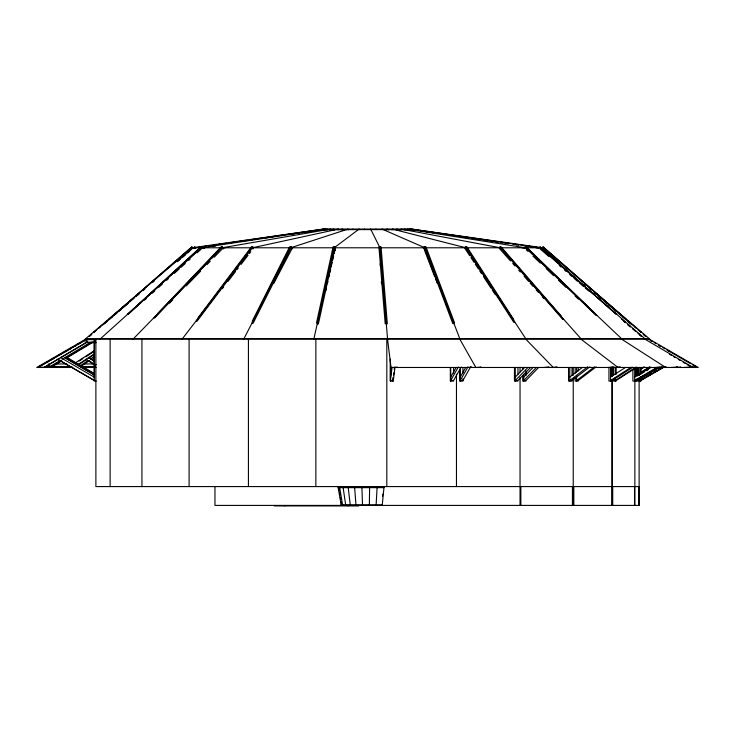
<?xml version="1.0" encoding="UTF-8"?>
<svg xmlns="http://www.w3.org/2000/svg" width="735" height="735" viewBox="0 0 735 735"><rect width="100%" height="100%" fill="white"/><g stroke="black" fill="none" stroke-linecap="round" stroke-linejoin="round"><path stroke-width="1.1" d="M348.179 505.937L348.179 505.404M382.218 504.871L382.218 505.404L384.083 486.579M572.427 505.404L572.427 486.579M611.805 505.404L611.805 486.579M612.393 379.885L612.393 505.404M634.525 505.404L634.525 486.579M639.119 379.885L639.119 505.404L214.96 505.404L214.96 486.579M369.604 486.579L369.365 505.404L369.365 504.871M377.174 486.579L376.081 505.404L376.081 504.871M382.522 496.254L382.733 494.104M390.432 377.073L391.626 367.353M392.077 367.151L390.432 380.491L393.335 380.491L394.98 367.151M393.602 374.914L393.868 372.755M394.263 369.521L394.53 367.353M316.509 322.922L333.102 246.85L335.197 246.85L335.491 250.24M317.281 324.043L334.122 246.85M318.356 324.043L335.197 246.85M313.827 339.157L325.495 286.788M325.908 290.472L326.404 288.23M327.406 283.747L327.902 281.505M328.903 277.021L329.399 274.789M329.896 272.547L330.649 269.185M331.145 266.943L332.146 262.459M332.643 260.227L333.644 255.743M334.14 253.501L335.509 248.136M500.048 248.292L500.213 247.787L401.044 229.063L401.044 229.605M542.494 248.292L542.724 247.787L411.784 229.063L323.216 229.063L192.276 247.787L85.168 339.157L649.832 339.157L542.724 247.787L540.684 247.787M252.197 321.25L289.627 246.85L291.547 246.85L291.979 248.963M252.068 323.29L290.527 246.85M253.088 323.29L291.547 246.85M243.726 339.157L270.333 287.385M273.65 283.609L292.282 248.136M450.711 377.073L456.205 367.353M458.318 367.05L450.711 380.491L453.605 380.491L461.222 367.05M460.266 377.073L465.76 367.353M467.873 367.05L460.266 380.491L462.912 380.491L470.519 367.05M198.073 317.695L251.462 246.85L253.079 246.85L196.943 321.324M196.052 321.324L252.179 246.85M182.059 339.157L220.371 289.406M227.335 280.357L228.732 278.547M230.119 276.737L232.214 274.026M241.962 261.357L244.048 258.646M222.31 288.754L223.697 286.944M227.868 281.533L235.512 271.592M236.909 269.791L238.296 267.981M241.08 264.37L248.035 255.339M249.422 253.538L250.81 251.728M252.895 249.018L253.456 248.292M157.419 313.79L221.207 246.85L222.402 246.85L223.22 248.963M153.964 317.924L221.685 246.85M154.672 317.924L222.402 246.85M515.29 377.073L524.716 367.353M527.905 367.491L515.29 380.491L517.936 380.491L530.551 367.491M523.77 377.073L533.206 367.353M536.385 367.491L523.77 380.491L525.984 380.491L538.608 367.491M133.035 339.157L189.419 281.239M192.598 277.977L194.187 276.342M198.156 272.262L208.483 261.66M211.662 258.398L215.631 254.319M169.528 303.105L172.716 299.825M186.286 285.897L200.637 271.142M207.022 264.591L210.21 261.311M214.197 257.213L222.88 248.292M127.385 314.479L200.921 246.85L201.62 246.85L128.083 314.479M127.605 314.479L201.133 246.85M99.988 339.157L187.829 260.08M190.383 257.774L201.473 247.787L325.541 229.063L325.541 229.605M144.584 300.137L146.283 298.612M152.209 293.265L154.754 290.977M158.99 287.164L162.38 284.114M166.615 280.301L168.315 278.776M174.25 273.429L179.331 268.854M181.021 267.329L185.266 263.516M188.656 260.466L190.347 258.94M197.127 252.831L201.362 249.018M192.892 248.366L195.014 246.85L193.296 248.366M89.247 336.327L91.903 334.067M93.566 332.569L97.075 329.556M98.738 328.058L102.193 325.045M103.92 323.547L107.365 320.534M109.092 319.036L191.982 246.85M89.468 336.327L91.186 334.82M93.777 332.569L95.504 331.062M98.959 328.058L100.677 326.551M104.131 323.547L105.858 322.04M109.313 319.036L191.918 246.85M93.841 332.459L95.587 330.961M102.79 324.87L127.89 303.408M129.636 301.92L132.263 299.687M135.754 296.71L137.5 295.213M103.782 324.126L107.301 321.158M109.01 319.67L112.501 316.693M114.237 315.205L116.893 312.972M118.601 311.484L121.257 309.26M123.829 307.028L128.23 303.307M132.585 299.586L134.33 298.098M137.812 295.13L139.558 293.642M143.049 290.665L144.795 289.177M152.641 282.488L154.378 281M177.043 261.66L191.872 249.018M177.429 261.66L180.047 259.427M182.666 257.204L185.275 254.971M187.894 252.739L189.639 251.251M394.015 367.472L397.323 367.169L396.937 367.472M569.8 377.073L582.515 367.353M587.642 366.857L569.8 380.491L572.014 380.491L589.856 366.857M594.468 366.857L576.626 380.491L578.261 380.491L596.103 366.857M335.077 247.125L359.084 229.063L359.084 229.605M78.222 364.385L94.282 353.884M78.222 365.001L86.73 359.443M88.613 358.211L94.282 354.509M80.363 365.617L87.915 360.683M90.754 358.827L94.53 356.356M81.061 366.232L89.56 360.683M75.292 362.915L94.236 350.751M79.077 361.087L82.862 358.652M85.71 356.833L94.227 351.358M610.528 377.073L625.66 367.353M631.218 367.215L610.528 380.491L612.154 380.491L632.844 367.215M635.922 367.215L615.232 380.491L616.169 380.491L636.859 367.215M640.883 368.832L643.777 367.059M640.516 369.42L644.375 367.059M640.837 372.277L649.483 366.995M640.47 372.865L650.08 366.995M48.538 363.972L49.998 366.508L48.381 367.472L60.362 360.407M62.153 359.231L90.846 342.161L85.159 342.161M49.897 367.472L61.703 360.407M65.635 358.055L92.178 342.161M61.657 360.995L50.844 367.472L44.614 367.169L45.561 367.169M66.573 358.055L93.124 342.161M43.916 367.472L86.877 342.161M44.1 367.472L58.736 358.845M60.693 357.688L87.052 342.161M634.682 377.073L651.21 367.353M637.567 375.934L639.514 374.786M641.453 373.646L644.375 371.928M646.313 370.789L648.261 369.641M657.026 367.362L634.682 380.491L635.619 380.491L657.963 367.362M659.295 367.362L636.96 380.491L659.47 367.362M665.699 367.472L620.698 338.578L86.656 338.578L36.75 367.472L72.701 367.472M37.816 367.472L86.656 339.193M48.565 367.472L38.551 367.169L86.877 339.193L86.877 342.611L96.092 342.611M46.617 362.603L48.593 361.464M51.551 359.746L53.517 358.606M60.426 354.61L62.392 353.471M65.351 351.753L67.326 350.613M69.301 349.474L71.267 348.335M74.235 346.617L76.201 345.478M79.159 343.76L81.135 342.62M83.11 341.481L85.076 340.342M640.709 379.921L642.684 378.782M649.593 374.786L651.568 373.637M654.527 371.928L656.493 370.789M658.468 369.641L660.443 368.501M662.024 367.932L639.726 380.491M663.337 367.362L640.635 380.491L663.512 367.362M291.767 247.438L348.087 229.063L348.087 229.605M346.718 229.761L347.186 229.605M348.638 229.761L349.107 229.605M340.434 229.623L342.629 229.063L342.629 229.605M341.224 229.761L341.821 229.605M342.988 229.761L343.594 229.605M253.529 247.548L338.412 229.063L338.412 229.605M336.998 229.761L337.696 229.605M338.605 229.761L339.313 229.605M330.575 229.706L333.956 229.063L333.956 229.605M332.551 229.761L333.368 229.605M333.947 229.761L334.765 229.605M329.353 229.761L330.245 229.605M223.302 248.099L225.562 247.713M330.548 229.761L331.439 229.605M467.148 367.472L471.833 367.169L470.069 367.472M476.73 367.472L481.159 367.169L479.395 367.472M322.784 229.761L327.571 229.063L327.571 229.605M326.267 229.761L328.168 229.605M202.134 248.136L204.385 247.796M202.52 248.136L205.065 247.787M212.948 246.602L215.199 246.262M324.31 229.761L326.018 229.605M198.413 247.3L200.673 246.969M202.933 246.638L206.324 246.151M208.584 245.821L210.844 245.49M213.104 245.159L216.503 244.672M218.764 244.342L226.674 243.193M228.934 242.862L236.854 241.714M239.114 241.383L247.024 240.235M249.284 239.904L257.204 238.756M259.464 238.425L323.905 229.063L324.245 229.605M312.504 231.231L314.764 230.909M193.636 248.136L196.126 247.805M199.304 247.337L201.565 247.006M203.871 246.675L206.36 246.344M209.457 245.885L211.864 245.554M219.6 244.433L222.117 244.075M229.752 242.982L232.352 242.605M240.051 241.53L242.725 241.144M245.536 240.722L247.787 240.4M250.47 240.005L252.959 239.683M255.679 239.27L258.086 238.948M260.695 238.544L263.185 238.223M265.831 237.818L268.238 237.497M270.93 237.083L273.42 236.753M275.974 236.367L278.381 236.045M281.156 235.623L283.866 235.237M291.391 234.153L294.165 233.785M297.069 233.344L299.347 233.013M301.616 232.692L304.318 232.333M307.303 231.883L309.573 231.553M311.851 231.231L314.461 230.882M317.529 230.413L319.872 230.092M322.206 229.761L323.428 229.605M543.496 367.472L549.183 367.169L546.169 367.472M552.003 367.472L557.249 367.169L554.236 367.472M607.854 367.472L614.157 367.169L610.087 367.472M614.699 367.472L620.413 367.169L618.769 367.169M655.831 367.472L662.318 367.169L657.476 367.472M660.554 367.472L666.342 367.169L661.5 367.472M671.377 367.472L677.799 367.169L676.466 367.169M675.015 367.472L680.702 367.169L680.105 367.169M684.156 367.472L695.953 367.169M686.435 367.472L696.449 367.169L694.483 366.03M323.216 229.063L323.281 229.605M411.719 229.605L411.784 229.063M323.216 229.605L411.784 229.605M543.082 246.85L625.687 319.036M220.84 247.787L192.276 247.787L192.506 248.292M251.287 247.787L221.979 247.787L330.722 229.063L330.722 229.605M252.408 247.787L289.553 247.787M291.823 247.787L333.047 247.787M335.335 247.787L424.894 247.787L382.007 229.063L382.007 229.605M426.034 247.787L465.907 247.787L392.371 229.063L392.371 229.605M467.047 247.787L500.213 247.787L501.729 249.496M501.362 247.787L525.479 247.787L532.14 254.089M526.6 247.787L539.977 247.787L645.413 339.157M621.038 338.578L644.007 338.578M645.036 338.578L648.343 338.578L698.25 367.472L390.946 367.472M96.092 339.644L86.656 339.644L86.656 338.578M386.821 339.644L387.474 339.644L387.474 338.578L391.029 367.472M91.269 342.161L94.668 342.161M60.775 357.642L94.181 377.073M94.199 357.642L92.564 357.642L94.457 358.855M86.849 359.36L85.912 359.36L94.374 364.799M56.659 363.972L66.848 363.972M83.818 363.972L93.97 363.972M96.092 364.514L95.137 364.514L95.137 367.472L96.092 367.472M45.735 366.508L49.998 366.508M52.461 366.508L71.598 366.508M81.769 366.508L94.108 366.508M689.439 367.169L690.385 367.169M691.901 367.169L689.779 366.03M82.559 367.472L94.962 367.472M96.248 381.088L94.181 381.088L94.181 339.644M453.605 381.088L450.325 381.088L450.325 367.472M517.936 381.088L514.445 381.088L514.445 367.472M525.984 381.088L522.704 381.088L522.704 375.41M572.014 381.088L568.541 381.088L568.541 367.472M578.261 381.088L575.183 381.088L575.183 377.68M612.154 381.088L608.947 381.088L608.947 367.472M616.169 381.088L613.514 381.088L613.514 378.819M637.135 381.088L632.89 381.088L632.89 369.742M640.819 381.088L638.752 381.088L638.752 378.819M338.164 487.645L383.973 487.645M341.196 504.871L382.273 504.871M72.508 367.353L68.658 367.169L72.535 367.408M411.572 229.605L412.794 229.761M415.128 230.092L417.471 230.413M420.539 230.882L423.149 231.231M425.427 231.553L427.696 231.883M430.682 232.333L433.384 232.692M435.653 233.013L437.931 233.344M440.835 233.785L443.609 234.153M451.134 235.237L453.844 235.623M456.619 236.045L459.026 236.367M461.58 236.753L464.07 237.083M466.762 237.497L469.169 237.818M471.815 238.223L474.305 238.544M476.914 238.948L479.321 239.27M482.041 239.683L484.53 240.005M487.213 240.4L489.464 240.722M492.275 241.144L494.949 241.53M502.648 242.605L505.248 242.982M512.883 244.075L515.4 244.433M523.136 245.554L525.543 245.885M528.64 246.344L531.129 246.675M533.435 247.006L535.696 247.337M539.977 247.787L411.095 229.063L411.095 229.605M410.755 229.605L412.216 229.761M420.236 230.909L422.496 231.231M454.772 235.999L457.023 236.33M465.264 237.478L467.589 237.8M475.426 238.948L477.851 239.279M485.238 240.428L488.012 240.749M490.098 241.08L492.533 241.411M495.399 241.898L498.183 242.228M500.443 242.559L502.703 242.89M505.561 243.377L508.354 243.708M516.053 244.856L518.515 245.187M526.214 246.326L528.686 246.666M530.725 246.988L533.206 247.318M536.036 247.805L538.847 248.136M418.481 230.432L409.459 229.063L409.459 229.605M420.742 230.772L422.992 231.112M426.383 231.617L428.634 231.957M430.894 232.297L433.145 232.637M441.046 233.831L443.297 234.171M408.982 229.605L410.69 229.761M525.479 247.787L407.429 229.063L407.429 229.605M406.832 229.605L408.733 229.761M521.878 247.759L524.625 248.136M407.64 229.642L404.278 229.063L404.278 229.605M404.755 229.605L405.646 229.761M403.561 229.605L404.452 229.761M401.632 229.605L402.449 229.761M400.235 229.605L401.053 229.761M399.941 229.798L396.588 229.063L396.588 229.605M397.304 229.605L398.002 229.761M395.687 229.605L396.395 229.761M393.179 229.605L393.776 229.761M391.406 229.605L392.012 229.761M389.081 229.77L386.913 229.063L386.913 229.605M387.814 229.605L388.282 229.761M385.893 229.605L386.362 229.761M650.282 340.314L652.248 341.463M654.15 342.565L656.153 343.723M659.001 345.367L661.041 346.552M662.869 347.609L664.945 348.813M666.746 349.851L669.833 351.633M670.623 352.093L690.349 363.513M692.241 364.606L697.184 367.472M650.098 340.342L652.074 341.481M658.973 345.478L660.949 346.617M667.849 350.613L669.824 351.753M643.943 338.578L693.068 367.472M669.594 354.279L671.569 355.437M673.379 356.512L675.346 357.66M678.286 359.397L680.334 360.591M683.192 362.281L685.204 363.457M687.115 364.588L692.021 367.472M94.484 373.646L67.262 357.642L66.325 357.642L94.521 374.216M94.153 374.786L64.809 357.642L93.979 374.786M94.218 360.674L88.549 357.642L94.227 361.28M88.733 360.573L93.437 363.586M580.209 338.578L618.016 367.472M543.284 249.018L558.104 261.66M584.261 283.976L585.997 285.456M589.488 288.432L591.234 289.921M593.843 292.153L596.462 294.386M597.5 295.213L599.245 296.71M599.953 297.363L601.689 298.842M602.737 299.687L632.21 324.87M639.413 330.961L641.159 332.459M542.43 248.292L557.994 261.66M594.606 292.897L596.351 294.386M598.961 296.618L601.579 298.842M604.198 301.074L606.807 303.307M608.516 304.795L611.171 307.028M613.743 309.26L616.399 311.484M618.107 312.972L620.763 315.205M622.499 316.693L625.99 319.67M627.699 321.158L631.218 324.126M632.394 328.517L635.849 331.513M639.404 334.655L641.14 336.152M540.253 249.018L548.907 256.524M559.289 265.519L561.025 267.016M564.48 270.021L566.216 271.518M569.68 274.522L572.271 276.773M574.007 278.271L577.462 281.266M579.198 282.773L583.526 286.521M585.253 288.019L588.717 291.014M623.335 321.02L625.062 322.518M627.662 324.769L630.253 327.02M543.018 246.85L625.908 319.036M627.635 320.534L631.08 323.547M632.807 325.045L636.262 328.058M637.925 329.556L641.434 332.569M643.097 334.067L645.753 336.327M629.142 322.04L630.869 323.547M634.323 326.551L636.041 328.058M639.496 331.062L641.223 332.569M643.814 334.82L645.532 336.327M616.601 314.323L539.986 246.85L616.196 314.323M627.672 324.181L630.244 326.45M632.807 328.729L636.299 331.761M637.943 333.277L641.434 336.308M621.341 318.871L625.623 322.665M535.475 257.241L622.049 339.157M526.278 249.808L527.932 251.37M532.903 256.065L540.354 263.121M546.142 268.597L553.593 275.643M558.563 280.347L566.005 287.394M575.11 296.012L578.427 299.145M595.46 313.854L526.141 246.85L525.203 246.85L596.177 315.453M525.801 246.85L596.774 315.453M525.222 338.578L553.253 367.472M504.008 252.059L507.802 256.331M509.318 258.04L510.834 259.749M522.962 273.411L525.24 275.965M527.509 278.528L537.368 289.636M538.884 291.336L581.339 339.157M499.24 248.292L510.457 260.934M512.727 263.488L514.996 266.042M518.772 270.296L520.279 271.996M524.064 276.25L528.594 281.358M530.1 283.058L533.123 286.457M536.146 289.866L538.415 292.42M542.191 296.674L543.707 298.373M561.246 316.078L501.077 246.85L499.681 246.85L562.854 319.541M500.48 246.85L563.662 319.541M492.854 288.717L526.058 339.157M464.814 248.292L469.683 255.679M470.933 257.581L474.066 262.34M475.315 264.242L478.448 269.001M479.707 270.903L481.581 273.76M483.465 276.617L490.98 288.037M492.229 289.939L495.362 294.698M513.71 319.468L466.909 246.85L465.145 246.85L513.793 322.334M466.109 246.85L514.748 322.334M459.485 338.578L475.83 367.472M379.967 247.787L370.651 229.063L370.651 229.605M195.023 247.787L195.244 248.292M439.98 287.1L459.972 339.157M423.764 248.292L424.04 249.018M424.453 250.084L434.688 276.746M435.506 278.877L437.141 283.14M454.432 322.582L425.969 246.85L423.957 246.85L452.815 323.648M425.005 246.85L453.872 323.648M337.971 486.579L341.288 505.404L341.288 504.871M338.807 488.72L339.184 490.87M339.552 493.029L339.928 495.179M340.296 497.329L340.673 499.488M341.049 501.637L341.417 503.787M339.524 486.579L342.666 505.404L342.666 504.871M342.979 486.579L345.735 505.404L345.735 504.871M348.105 486.579L350.283 505.404L350.283 504.871M335.307 248.292L335.5 250.543M383.201 286.622L387.584 339.157M380.17 263.773L380.353 266.042M381.318 281.533L381.511 283.82M387.327 323.859L381.042 246.85L378.92 246.85L385.204 323.859M379.986 246.85L386.279 323.859M354.555 486.579L356.006 505.404L356.006 504.871M361.886 486.579L362.52 505.404L362.52 504.871M640.819 367.509L640.819 374.299M640.635 367.509L640.635 374.299M640.635 377.073L640.635 381.088M639.055 505.404L639.055 486.579L95.881 486.579L95.881 338.578M638.908 367.472L638.908 375.41M638.908 486.579L638.908 505.404M638.752 367.472L638.752 375.41M637.135 367.509L637.135 375.429M636.96 367.509L636.96 375.429M636.96 378.819L636.96 381.088M635.619 367.509L635.619 376.559M634.865 379.885L634.865 505.404M634.682 367.509L634.682 381.088M616.169 367.509L616.169 374.299M615.232 367.509L615.232 374.299M615.232 377.689L615.232 381.088M613.514 367.472L613.514 375.41M612.733 486.579L612.733 505.404M612.393 367.261L612.393 376.439M612.154 367.509L612.154 376.559M611.906 367.261L611.906 376.439M611.906 379.885L611.906 486.579M610.528 367.509L610.528 381.088M578.261 367.509L578.261 370.899M576.626 367.509L576.626 372.029M576.626 375.429L576.626 381.088M575.183 367.472L575.183 373.141M573.824 486.579L573.824 505.404M573.226 367.261L573.226 375.291M573.226 378.736L573.226 505.404M572.014 367.509L572.014 375.429M569.8 367.509L569.8 381.088M525.984 370.899L525.984 375.429M523.77 374.299L523.77 381.088M522.704 367.472L522.704 369.742M520.849 486.579L520.849 505.404M520.04 367.261L520.04 371.855M520.04 377.588L520.04 505.404M517.936 367.509L517.936 374.299M515.29 367.509L515.29 381.088M462.912 367.509L462.912 373.159M462.912 378.819L462.912 381.088L459.641 381.088L459.641 369.742M460.266 367.509L460.266 381.088M456.463 374.143L456.463 486.579M453.605 367.509L453.605 373.159M450.711 367.509L450.711 381.088M393.335 377.689L393.335 381.088L390.303 381.088L390.303 359.038M392.959 377.68L392.959 381.088M390.432 359.58L390.432 381.088M386.821 338.578L386.821 486.579M375.916 229.063L375.916 229.605M364.349 229.063L364.349 229.605M358.68 505.404L358.68 505.937L274.366 505.937L274.366 505.404M352.993 229.063L352.993 229.605M315.857 338.578L315.857 486.579M284.868 505.404L284.868 505.937M248.421 338.578L248.421 486.579M189.097 338.578L189.097 486.579M141.928 338.578L141.928 486.579M110.131 338.578L110.131 486.579M95.137 339.644L95.137 342.611M94.365 342.611L94.365 377.689M57.854 359.36L94.365 380.491L57.854 359.36"/></g></svg>
